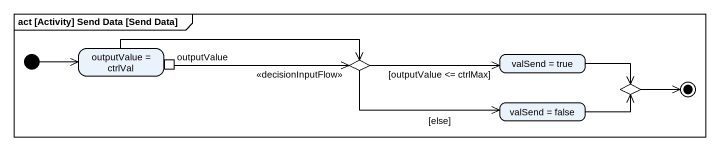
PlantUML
@startuml
mainframe act [Activity] Send Data [Send Data]
hide empty description
state "outputValue = ctrlVal" as outputValue_ctrlVal {
  state outputValue <<outputPin>>
}
state choice1 <<choice>>
state "valSend = true" as valSend_true
state "valSend = false" as valSend_false
state choice2 <<choice>>
[*] -right-> outputValue_ctrlVal
outputValue_ctrlVal -right-> choice1
outputValue -right-> choice1 : <<decisionInputFlow>>
choice1 -right-> valSend_true : [outputValue <= ctrlMax]
choice1 -right-> valSend_false : [else]
valSend_true -right-> choice2
valSend_false -right-> choice2
choice2 -right-> [*]
@enduml
